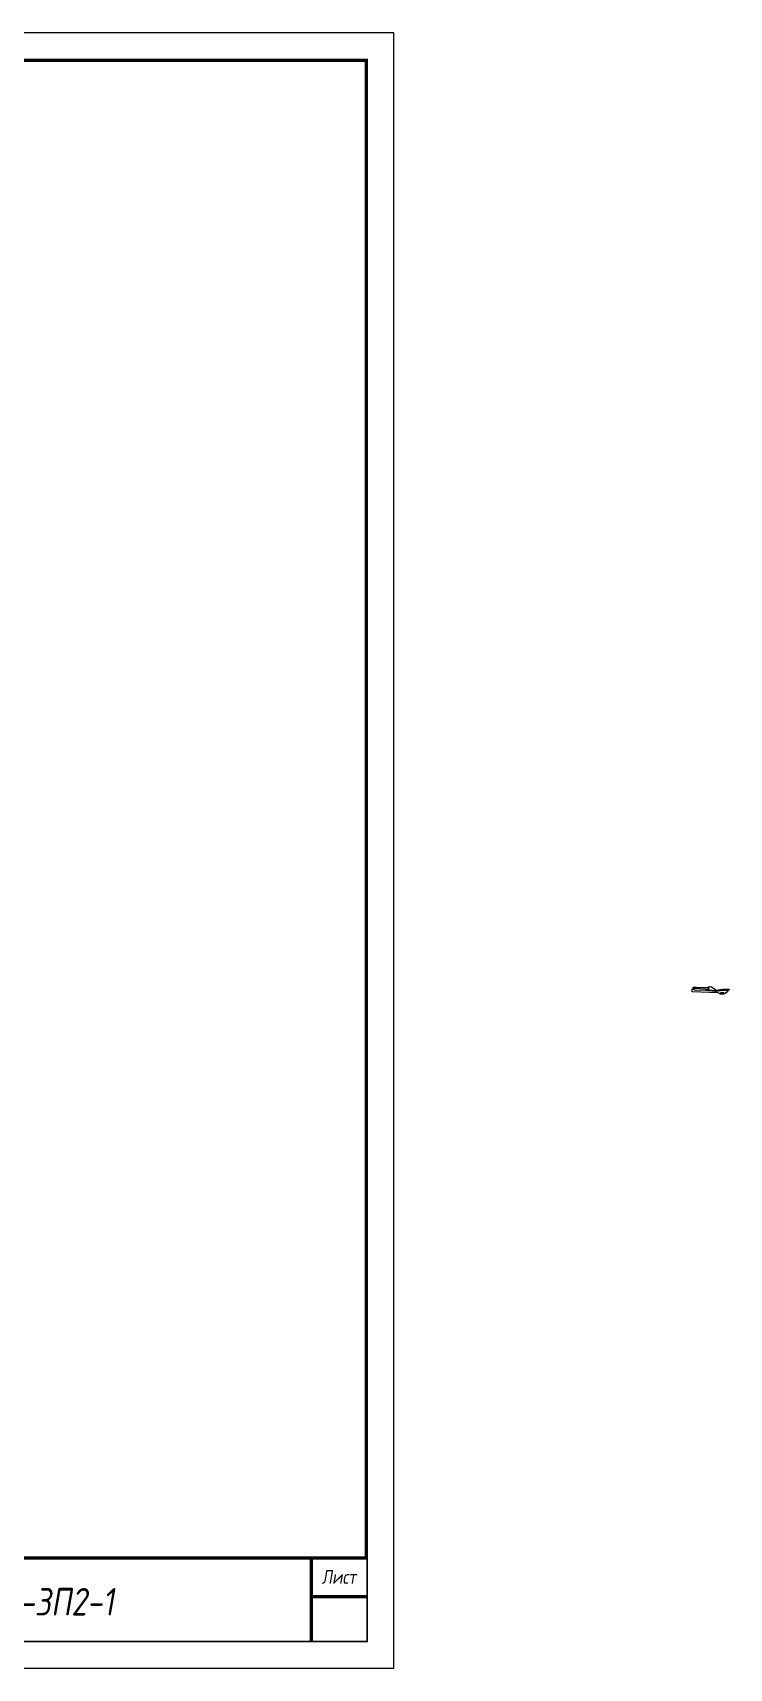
# Model space of a CAD drawing. Extents: x -717 to 1451, y -133302 to 233.
# Drawn here: x 324.4 to 450.8, y -109356.4 to -109059.4 of the extents above; entities that cross this region are included whole.
import ezdxf
from ezdxf.enums import TextEntityAlignment as Align

# ---------------------------------------------------------------- set-up
doc = ezdxf.new("R2010")
doc.units = 0
doc.layers.add('Зарамочное оформление', color=7, linetype='Continuous')
doc.layers.add('Объём_2650', color=7, linetype='Continuous')
for name, color, linetype, true_color in [('Объём_2563', 7, 'Continuous', 0xff8000), ('Объём_2570', 7, 'Continuous', 0x80ff00), ('Объём_2600', 7, 'Continuous', 0x808000), ('Объём_2620', 2, 'Continuous', 0xffff00)]:
    doc.layers.add(name, color=color, linetype=linetype, true_color=true_color)
doc.styles.add('М', font='romand.shx', dxfattribs={"width": 0.8, "oblique": 10, "height": 2.5})

# ---------------------------------------------------------------- blocks, each defined once
blk = doc.blocks.new('Штамп')
at = {"linetype": 'Continuous'}
blk.add_wipeout([(199.95, -411.25), (384.95, -411.25), (384.95, -426.25), (199.95, -426.25)], dxfattribs=at).dxf.layer = 'Зарамочное оформление'
at = {"layer": 'Зарамочное оформление', "linetype": 'Continuous', "lineweight": -3, "const_width": 0.6, "flags": 128}
for points in [[(199.95, -426.25), (199.95, -411.25), (384.95, -411.25)], [(209.95, -411.25), (209.95, -426.25)], [(219.95, -411.25), (219.95, -426.25)], [(229.95, -411.25), (229.95, -426.25)], [(239.95, -411.25), (239.95, -426.25)], [(254.95, -411.25), (254.95, -426.25)], [(264.95, -411.25), (264.95, -426.25)], [(374.95, -411.25), (374.95, -426.25)], [(199.95, -416.25), (264.95, -416.25)], [(374.95, -418.25), (384.95, -418.25)], [(199.95, -421.25), (264.95, -421.25)]]:
    blk.add_lwpolyline(points, dxfattribs=at)
at = {"linetype": 'Continuous', "insert": (319.95, -419.17), "char_height": 5, "width": 110, "attachment_point": 5, "style": 'М'}
blk.add_mtext('{\\Q10;\\W0.8;43/23-Р-ЗП2-1}', dxfattribs=at)
at = {"layer": 'Зарамочное оформление', "linetype": 'Continuous', "style": 'М', "oblique": 10}
for s, width, p in [('Лист', 0.8, (379.95, -414.66)), ('Изм.', 0.8, (204.95, -423.75)), ('Кол.уч.', 0.7, (214.95, -423.75)), ('Лист', 0.8, (224.95, -423.75)), ('N док.', 0.7, (235.28, -423.75)), ('Подпись', 0.8, (247.45, -423.75)), ('Дата', 0.8, (259.95, -423.75))]:
    blk.add_text(s, height=2.5, dxfattribs=dict(at, width=width)).set_placement(p, align=Align.MIDDLE_CENTER)
blk = doc.blocks.new('шифр')
blk.add_blockref('Штамп', (0, -108985))

msp = doc.modelspace()

# ---------------------------------------------------------------- linework, layer by layer
at = {"flags": 128}
msp.add_lwpolyline([(-30.054, -109356.421), (389.946, -109356.421), (389.946, -109059.421), (-30.054, -109059.421)], close=True, dxfattribs=at)
at = {"const_width": 0.6, "flags": 128}
msp.add_lwpolyline([(-10.054, -109351.421), (384.946, -109351.421), (384.946, -109064.421), (-10.054, -109064.421)], close=True, dxfattribs=at)
at = {"layer": 'Объём_2563', "color": 250, "flags": 128}
msp.add_lwpolyline([(448.58, -109233.386), (444.573, -109233.306), (444.389, -109233.122), (444.089, -109233.116), (444.089, -109233.086), (444.368, -109233.087), (444.369, -109232.887), (444.269, -109232.886), (444.269, -109232.724), (444.833, -109232.749), (444.833, -109232.873), (445.113, -109232.873), (445.113, -109232.765), (446.912, -109232.801), (446.912, -109232.914), (447.192, -109232.914), (447.192, -109232.714), (447.092, -109232.714), (447.092, -109232.614), (447.589, -109232.676), (448.58, -109233.337), (448.58, -109233.386), (448.58, -109233.386)], dxfattribs=at)
at = {"layer": 'Объём_2570', "flags": 128}
msp.add_lwpolyline([(450.823, -109233.258), (450.56, -109233.259), (449.666, -109233.281), (448.432, -109233.455), (448.218, -109233.49), (447.252, -109233.369), (446.54, -109233.209), (446.54, -109233.059), (447.252, -109233.219), (448.218, -109233.34), (448.432, -109233.305), (449.666, -109233.131), (450.56, -109233.109), (450.823, -109233.108), (450.823, -109233.258), (450.823, -109233.258)], dxfattribs=at)
at = {"layer": 'Объём_2600', "flags": 128}
msp.add_lwpolyline([(450.596, -109233.259), (450.823, -109233.108), (450.823, -109233.258), (450.596, -109233.259), (450.596, -109233.259)], dxfattribs=at)
at = {"layer": 'Объём_2620', "flags": 128}
msp.add_lwpolyline([(449.201, -109233.751), (449.858, -109233.751), (449.858, -109233.991), (449.79, -109234.037), (449.269, -109234.037), (449.201, -109233.991), (449.201, -109233.751), (449.201, -109233.751)], dxfattribs=at)
at = {"layer": 'Объём_2650', "color": 6, "flags": 128}
msp.add_lwpolyline([(449.858, -109233.991), (449.858, -109233.751), (449.201, -109233.751), (449.201, -109233.991), (448.823, -109233.74), (444.089, -109233.598), (444.089, -109233.052), (444.458, -109233.061), (444.559, -109232.911), (445.564, -109232.977), (446.54, -109233.059), (446.54, -109233.209), (447.252, -109233.369), (448.218, -109233.49), (448.432, -109233.455), (449.666, -109233.281), (450.596, -109233.259), (450.48, -109233.337), (450.48, -109233.577), (449.858, -109233.991), (449.858, -109233.991)], dxfattribs=at)

# ---------------------------------------------------------------- texts
at = {"linetype": 'Continuous', "style": 'М', "oblique": 10, "width": 0.8}
msp.add_text('357', height=2.5, dxfattribs=at).set_placement((380.312, -109347.509), align=Align.MIDDLE)

# ---------------------------------------------------------------- next in the draw order: block references
msp.add_blockref('шифр', (0, 59.829))

doc.saveas('drawing.dxf')
